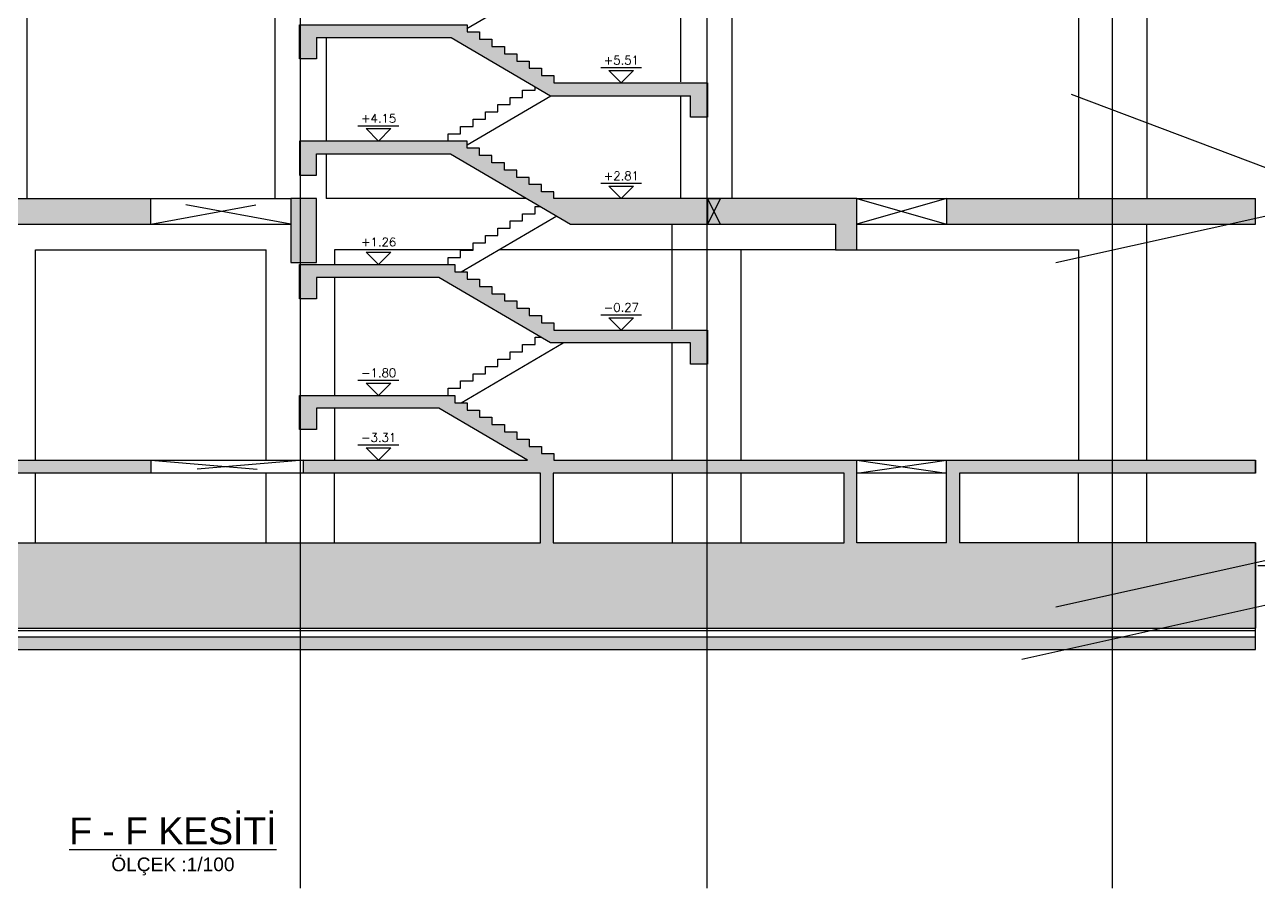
# Model space of a CAD drawing. Header units: millimetres. Extents: x 400392 to 401301, y 4543945 to 4544121.
# Drawn here: x 401037.6 to 401066.46, y 4543953.14 to 4543973.33 of the extents above; entities that cross this region are included whole.
import ezdxf
from ezdxf.enums import TextEntityAlignment as Align

# ---------------------------------------------------------------- set-up
doc = ezdxf.new("R2010")
doc.units = ezdxf.units.MM
for name, pattern in [('AKS', [3, 2.5, -0.25, 0, -0.25]), ('CIZGI', [0.4, 0.25, -0.15]), ('CONTINU', [0]), ('HIDDEN', [0.375, 0.25, -0.125])]:
    doc.linetypes.add(name, pattern=pattern)
for name, color, linetype in [('aks prota', 2, 'AKS'), ('görünüş prota', 4, 'Continuous'), ('kesik prota', 2, 'CIZGI'), ('kesit prota', 1, 'Continuous'), ('kesit tarama prota', 252, 'Continuous'), ('kot prota', 4, 'Continuous'), ('merdiven prota', 2, 'Continuous'), ('not çizgisi prota', 4, 'Continuous'), ('PRT-CST-rc_level', 6, 'Continuous'), ('PRT-CST-rc_levermark', 4, 'Continuous'), ('st_s_ölçü', 4, 'Continuous'), ('t35 prota', 3, 'Continuous'), ('tplan prota', 7, 'Continuous'), ('ölçü prota', 4, 'Continuous')]:
    doc.layers.add(name, color=color, linetype=linetype)
doc.styles.add('Arial', font='Arial.ttf')
doc.styles.add('OLCU', font='romanstw.shx')
doc.dimstyles.new('1-50', dxfattribs={"dimtxt": 10, "dimasz": 4, "dimexe": 4, "dimexo": 8, "dimgap": 4, "dimtad": 1, "dimdec": 1, "dimrnd": 0.05, "dimzin": 9, "dimdsep": 46, "dimtxsty": 'OLCU', "dimblk1": 'OBLIQUE', "dimblk2": 'OBLIQUE', "dimsah": 1, "dimcen": 2, "dimdle": 4, "dimclrd": 4, "dimclre": 4, "dimclrt": 3, "dimadec": 1, "dimazin": 0, "dimtfac": 1, "dimtdec": 1, "dimtix": 1, "dimtmove": 2, "dimatfit": 3, "dimldrblk": 'OBLIQUE', "dimfxl": 1, "dimtvp": 1, "dimtolj": 1, "dimtzin": 1, "dimarcsym": 0})

# ---------------------------------------------------------------- blocks, each defined once
blk = doc.blocks.new('KOTK5')
at = {"layer": 'PRT-CST-rc_levermark'}
blk.add_line((217, 160), (-213, 160), dxfattribs=at)
blk.add_lwpolyline([(130, 130), (-130, 130), (0, 0)], close=True, dxfattribs=at)
at = {"layer": 'PRT-CST-rc_level', "style": 'OLCU'}
blk.add_attdef('000.00', text='', height=90, dxfattribs=at).set_placement((0, 193), align=Align.CENTER)
blk = doc.blocks.new('_Oblique')
at = {"layer": 'st_s_ölçü', "lineweight": -2}
blk.add_line((-0.5, -0.5), (0.5, 0.5), dxfattribs=at)

msp = doc.modelspace()

# ---------------------------------------------------------------- hatches: boundary and pattern name
at = {"layer": 'kesit tarama prota'}
h = msp.add_hatch(color=256, dxfattribs=at)
h.dxf.hatch_style = 1
h.paths.add_polyline_path([(401066.39645, 4543961.21544), (401059.46849, 4543961.21543), (401059.46849, 4543962.84543), (401066.39645, 4543962.84543), (401066.39645, 4543963.14543), (401059.16849, 4543963.14543), (401059.16849, 4543961.21543), (401057.06849, 4543961.21543), (401057.06849, 4543963.14543), (401049.98277, 4543963.14543), (401049.98277, 4543963.29843), (401049.69277, 4543963.29843), (401049.69277, 4543963.46843), (401049.40277, 4543963.46843), (401049.40277, 4543963.63843), (401049.11277, 4543963.63843), (401049.11277, 4543963.80843), (401048.82277, 4543963.80843), (401048.82277, 4543963.97843), (401048.53277, 4543963.97843), (401048.53277, 4543964.14843), (401048.24277, 4543964.14843), (401048.24277, 4543964.31843), (401047.95277, 4543964.31843), (401047.95277, 4543964.48843), (401047.66277, 4543964.48843), (401047.66277, 4543964.65843), (401044.02727, 4543964.65843), (401044.02727, 4543963.85927), (401044.42728, 4543963.85927), (401044.42727, 4543964.35843), (401047.29132, 4543964.35843), (401049.36056, 4543963.14543), (401044.12727, 4543963.14543), (401044.12727, 4543962.84543), (401049.66664, 4543962.84543), (401049.66664, 4543961.21543), (401028.4685, 4543961.21543), (401028.4685, 4543962.84543), (401040.55222, 4543962.84543), (401040.55222, 4543963.14543), (401024.80224, 4543963.14543), (401024.80224, 4543968.66543), (401040.55222, 4543968.66543), (401040.55222, 4543969.26543), (401024.80224, 4543969.26543), (401024.80224, 4543974.12543), (401040.55224, 4543974.12543), (401040.55224, 4543974.72543), (401024.30224, 4543974.72543), (401024.30224, 4543983.55543), (401040.55224, 4543983.55543), (401040.55224, 4543984.05543), (401024.30224, 4543984.05543), (401024.30224, 4543989.51543), (401030.95224, 4543989.51543), (401030.95224, 4543990.01543), (401040.55224, 4543990.01543), (401040.55224, 4543990.51543), (401030.45224, 4543990.51543), (401030.45224, 4543990.01543), (401024.30224, 4543990.01543), (401024.30224, 4543996.61543), (401061.05162, 4543996.61543), (401061.05162, 4543996.31543), (401065.05162, 4543996.31543), (401065.05162, 4543996.61543), (401066.39088, 4543996.61543), (401066.39088, 4543997.81543), (401022.80224, 4543997.81543), (401022.80224, 4543959.21542), (401023.7185, 4543959.21542), (401024.8185, 4543957.01543), (401031.8185, 4543957.01543), (401032.9185, 4543959.21543), (401066.39645, 4543959.21544)])
h.paths.add_polyline_path([(401049.96664, 4543961.21543), (401049.96664, 4543962.84543), (401056.76849, 4543962.84543), (401056.76849, 4543961.21543)], flags=16)
h.paths.add_polyline_path([(401029.8185, 4543959.01543), (401028.4685, 4543959.01543), (401028.4685, 4543961.01543), (401029.8185, 4543961.01543)], flags=16)
h.paths.add_polyline_path([(401028.1685, 4543959.01543), (401026.8185, 4543959.01543), (401026.8185, 4543961.01543), (401028.1685, 4543961.01543)], flags=16)
h.paths.add_polyline_path([(401028.1685, 4543961.21543), (401024.80224, 4543961.21543), (401024.80224, 4543962.84543), (401028.1685, 4543962.84543)], flags=16)
h = msp.add_hatch(color=256, dxfattribs=at)
h.dxf.hatch_style = 1
h.paths.add_polyline_path([(401053.57732, 4543971.96843), (401049.98279, 4543971.96843), (401049.98279, 4543972.13843), (401049.69279, 4543972.13843), (401049.69279, 4543972.30843), (401049.40279, 4543972.30843), (401049.40279, 4543972.47843), (401049.11279, 4543972.47843), (401049.11279, 4543972.64843), (401048.82279, 4543972.64843), (401048.82279, 4543972.81843), (401048.53279, 4543972.81843), (401048.53279, 4543972.98843), (401048.24279, 4543972.98843), (401048.24279, 4543973.15843), (401047.95279, 4543973.15843), (401047.95279, 4543973.32843), (401044.02727, 4543973.32843), (401044.02727, 4543972.52927), (401044.42727, 4543972.52927), (401044.42727, 4543973.02843), (401047.58134, 4543973.02843), (401049.90134, 4543971.66843), (401053.17732, 4543971.66843), (401053.17732, 4543971.16927), (401053.57732, 4543971.16927)])
h = msp.add_hatch(color=256, dxfattribs=at)
h.dxf.hatch_style = 1
h.paths.add_polyline_path([(401057.0685, 4543969.26543), (401049.98279, 4543969.26543), (401049.98279, 4543969.41843), (401049.69279, 4543969.41843), (401049.69279, 4543969.58843), (401049.40279, 4543969.58843), (401049.40279, 4543969.75843), (401049.11279, 4543969.75843), (401049.11279, 4543969.92843), (401048.82279, 4543969.92843), (401048.82279, 4543970.09843), (401048.53279, 4543970.09843), (401048.53279, 4543970.26843), (401048.24279, 4543970.26843), (401048.24279, 4543970.43843), (401047.95279, 4543970.43843), (401047.95279, 4543970.60843), (401044.02727, 4543970.60843), (401044.02727, 4543969.80927), (401044.42727, 4543969.80927), (401044.42727, 4543970.30843), (401047.56505, 4543970.30843), (401050.36782, 4543968.66543), (401056.56851, 4543968.66543), (401056.56851, 4543968.06543), (401057.06851, 4543968.06543)])
h = msp.add_hatch(color=256, dxfattribs=at)
h.dxf.hatch_style = 1
h.paths.add_polyline_path([(401044.42727, 4543969.26543), (401043.82727, 4543969.26543), (401043.82727, 4543967.76543), (401044.42727, 4543967.76543)])
h = msp.add_hatch(color=256, dxfattribs=at)
h.dxf.hatch_style = 1
h.paths.add_polyline_path([(401066.39644, 4543969.26543), (401059.16848, 4543969.26543), (401059.16848, 4543968.66543), (401066.39644, 4543968.66543)])
h = msp.add_hatch(color=256, dxfattribs=at)
h.dxf.hatch_style = 1
h.paths.add_polyline_path([(401053.57733, 4543966.18843), (401049.98277, 4543966.18843), (401049.98277, 4543966.35843), (401049.69277, 4543966.35843), (401049.69277, 4543966.52843), (401049.40277, 4543966.52843), (401049.40277, 4543966.69843), (401049.11277, 4543966.69843), (401049.11277, 4543966.86843), (401048.82277, 4543966.86843), (401048.82277, 4543967.03843), (401048.53277, 4543967.03843), (401048.53277, 4543967.20843), (401048.24277, 4543967.20843), (401048.24277, 4543967.37843), (401047.95277, 4543967.37843), (401047.95277, 4543967.54843), (401047.66277, 4543967.54843), (401047.66277, 4543967.71843), (401044.02727, 4543967.71843), (401044.02727, 4543966.91927), (401044.42727, 4543966.91927), (401044.42727, 4543967.41843), (401047.29132, 4543967.41843), (401049.90132, 4543965.88843), (401053.17732, 4543965.88843), (401053.17732, 4543965.38927), (401053.57733, 4543965.38927)])
h = msp.add_hatch(dxfattribs=at)
h.set_pattern_fill('AR-CONC', color=253, scale=0.001, angle=0.000014)
h.set_pattern_definition([(50.000014, (400999.90269, 4543653.02364), (0.18218467, -0.01593904), [0.01905, -0.20955]), (355.000014, (400999.9027, 4543653.02364), (-0.03524347, 0.19105684), [0.01524, -0.16764058]), (100.45146, (400999.91787, 4543653.02231), (0.1469412, 0.17511779), [0.01619001, -0.17809024]), (46.18421, (400999.9027, 4543653.07444), (0.27107905, -0.04204226), [0.028575, -0.314325]), (96.63557, (400999.92528, 4543653.07094), (0.23740407, 0.24742618), [0.02428502, -0.2671356]), (351.18417, (400999.9027, 4543653.07444), (0.23740407, 0.24742618), [0.02285997, -0.25145973]), (21.000014, (400999.92809, 4543653.06174), (0.151614416, -0.10226516), [0.01905, -0.20955]), (326.000014, (400999.9281, 4543653.06174), (0.06180198, 0.18418798), [0.01524, -0.16764]), (71.45146, (400999.94073, 4543653.05322), (0.2134164, 0.08192282), [0.01619001, -0.17808994]), (37.500014, (400999.90269, 4543653.02364), (0.003088583, 0.08455504), [0, -0.165608, 0, -0.17018, 0, -0.168275]), (7.500014, (400999.90269, 4543653.02364), (0.066819638, 0.10018059), [0, -0.097028, 0, -0.161798, 0, -0.064135]), (327.500014, (400999.84605, 4543653.02364), (0.135590597, -0.005728711), [0, -0.0635, 0, -0.19812, 0, -0.26289]), (317.500014, (400999.82065, 4543653.02364), (0.148129175, 0.025426527), [0, -0.08255, 0, -0.131572, 0, -0.18669])])
h.paths.add_polyline_path([(401033.04211, 4543959.01543), (401031.94211, 4543956.81543), (401024.69489, 4543956.81543), (401023.59489, 4543959.01542), (401022.00228, 4543959.01542), (401022.00228, 4543958.71542), (401023.40948, 4543958.71542), (401024.50948, 4543956.51543), (401032.12752, 4543956.51543), (401033.22752, 4543958.71543), (401066.39645, 4543958.71544), (401066.39645, 4543959.01544)])

# ---------------------------------------------------------------- linework, layer by layer
at = {"layer": 'aks prota', "ltscale": 10}
for p, q in [((401044.05224, 4543953.1352), (401044.05224, 4544003.91711)), ((401053.5685, 4543953.1352), (401053.5685, 4544003.91711)), ((401063.05224, 4543953.1352), (401063.05224, 4544003.91711))]:
    msp.add_line(p, q, dxfattribs=at)
at = {"layer": 'görünüş prota', "color": 4}
for p, q in [((401043.45222, 4543974.22543), (401043.45222, 4543969.26543)), ((401037.65222, 4543974.12543), (401037.65222, 4543969.26543)), ((401052.95222, 4543971.98927), (401052.95222, 4543973.72543)), ((401054.15222, 4543969.26543), (401054.15222, 4543973.72543)), ((401062.25222, 4543973.72543), (401062.25222, 4543969.26543)), ((401063.85222, 4543973.72543), (401063.85222, 4543969.26543)), ((401044.65222, 4543973.02843), (401044.65222, 4543970.60843)), ((401052.95222, 4543969.26543), (401052.95222, 4543971.66843)), ((401044.65222, 4543970.30843), (401044.65222, 4543969.26543)), ((401040.55222, 4543969.26543), (401043.82727, 4543969.26543)), ((401040.55222, 4543968.66543), (401043.82727, 4543968.66543)), ((401052.75222, 4543966.20927), (401052.75222, 4543968.66543)), ((401063.85222, 4543963.14543), (401063.85222, 4543968.66543)), ((401037.85222, 4543963.14543), (401037.85222, 4543968.06543)), ((401043.25222, 4543963.14543), (401043.25222, 4543968.06543)), ((401052.75222, 4543963.14543), (401052.75222, 4543965.88843)), ((401037.85222, 4543961.21543), (401037.85222, 4543962.84543)), ((401043.25222, 4543961.21543), (401043.25222, 4543962.84543)), ((401044.85222, 4543961.21543), (401044.85222, 4543962.84543)), ((401052.75222, 4543962.84543), (401052.75222, 4543961.21543)), ((401054.35222, 4543962.84543), (401054.35222, 4543961.21543)), ((401062.25222, 4543961.21543), (401062.25222, 4543962.84543)), ((401063.85222, 4543961.21543), (401063.85222, 4543962.84543))]:
    msp.add_line(p, q, dxfattribs=at)
for points in [[(401047.94762, 4543973.23725), (401049.90379, 4543974.38397)], [(401047.50995, 4543970.60843), (401047.50995, 4543970.77843), (401047.79995, 4543970.77843), (401047.79995, 4543970.94843), (401048.08995, 4543970.94843), (401048.08995, 4543971.11843), (401048.37995, 4543971.11843), (401048.37995, 4543971.28843), (401048.66995, 4543971.28843), (401048.66995, 4543971.45843), (401048.95995, 4543971.45843), (401048.95995, 4543971.62843), (401049.24995, 4543971.62843), (401049.24995, 4543971.79843), (401049.53995, 4543971.79843), (401049.53995, 4543971.87725)], [(401047.956, 4543970.52216), (401049.9114, 4543971.66843)], [(401057.06851, 4543969.26543), (401059.16848, 4543969.26543)], [(401047.51, 4543967.71843), (401047.51, 4543967.88843), (401047.8, 4543967.88843), (401047.8, 4543968.05843), (401048.09, 4543968.05843), (401048.09, 4543968.22843), (401048.38, 4543968.22843), (401048.38, 4543968.39843), (401048.67, 4543968.39843), (401048.67, 4543968.56843), (401048.96, 4543968.56843), (401048.96, 4543968.73843), (401049.25, 4543968.73843), (401049.25, 4543968.90843), (401049.54, 4543968.90843), (401049.54, 4543969.07843), (401049.67441, 4543969.07843)], [(401047.81321, 4543967.54843), (401050.04881, 4543968.85895)], [(401057.06851, 4543968.66543), (401059.16848, 4543968.66543)], [(401037.85222, 4543968.06543), (401043.25222, 4543968.06543)], [(401044.85222, 4543968.06543), (401044.85222, 4543968.06543), (401044.85222, 4543967.71843)], [(401056.56851, 4543968.06543), (401054.35222, 4543968.06543), (401054.35222, 4543963.14543)], [(401057.06851, 4543968.06543), (401062.25222, 4543968.06543), (401062.25222, 4543963.14543)], [(401044.85222, 4543967.41843), (401044.85222, 4543964.65843)], [(401047.51, 4543964.65843), (401047.51, 4543964.82843), (401047.8, 4543964.82843), (401047.8, 4543964.99843), (401048.09, 4543964.99843), (401048.09, 4543965.16843), (401048.38, 4543965.16843), (401048.38, 4543965.33843), (401048.67, 4543965.33843), (401048.67, 4543965.50843), (401048.96, 4543965.50843), (401048.96, 4543965.67843), (401049.25, 4543965.67843), (401049.25, 4543965.84843), (401049.54, 4543965.84843), (401049.54, 4543966.01843), (401049.67439, 4543966.01843)], [(401047.81321, 4543964.48843), (401050.20145, 4543965.88843)], [(401044.85222, 4543964.35843), (401044.85222, 4543963.14543)], [(401040.55222, 4543963.14543), (401044.12727, 4543963.14543)], [(401057.06849, 4543963.14543), (401059.16849, 4543963.14543)], [(401044.12727, 4543962.84543), (401040.55222, 4543962.84543)], [(401059.16849, 4543962.84543), (401057.06849, 4543962.84543)]]:
    msp.add_lwpolyline(points, dxfattribs=at)
at = {"layer": 'görünüş prota'}
for points in [[(401022.00228, 4543959.16542), (401023.6876, 4543959.16542), (401024.7876, 4543956.96543), (401031.8494, 4543956.96543), (401032.9494, 4543959.16543), (401066.39645, 4543959.16544)], [(401022.00228, 4543959.01542), (401023.59489, 4543959.01542), (401024.69489, 4543956.81543), (401031.94211, 4543956.81543), (401033.04211, 4543959.01543), (401066.39645, 4543959.01544)], [(401066.39645, 4543958.71544), (401066.39645, 4543959.01544)], [(401022.00228, 4543958.71542), (401023.40948, 4543958.71542), (401024.50948, 4543956.51543), (401032.12752, 4543956.51543), (401033.22752, 4543958.71543), (401066.39645, 4543958.71544)]]:
    msp.add_lwpolyline(points, dxfattribs=at)
at = {"layer": 'kesik prota', "ltscale": 10}
for p, q in [((401066.39644, 4543968.66543), (401066.39644, 4543969.26543)), ((401066.39645, 4543962.84543), (401066.39645, 4543963.14543)), ((401066.39645, 4543958.71544), (401066.39645, 4543961.21544))]:
    msp.add_line(p, q, dxfattribs=at)
at = {"layer": 'kesit prota', "color": 1}
for p, q in [((401024.80224, 4543969.26543), (401040.55222, 4543969.26543)), ((401040.55222, 4543968.66543), (401040.55222, 4543969.26543)), ((401059.16848, 4543969.26543), (401066.39644, 4543969.26543)), ((401059.16848, 4543969.26543), (401059.16848, 4543968.66543)), ((401024.80224, 4543968.66543), (401040.55222, 4543968.66543)), ((401059.16848, 4543968.66543), (401066.39644, 4543968.66543)), ((401057.06849, 4543961.21543), (401057.06849, 4543963.14543)), ((401059.16849, 4543963.14543), (401066.39645, 4543963.14543)), ((401059.16849, 4543961.21543), (401059.16849, 4543963.14543)), ((401059.16849, 4543961.21543), (401057.06849, 4543961.21543)), ((401066.39645, 4543961.21544), (401059.46849, 4543961.21543))]:
    msp.add_line(p, q, dxfattribs=at)
for points in [[(401022.80224, 4543997.81543), (401022.80224, 4543959.21542), (401023.7185, 4543959.21542), (401024.8185, 4543957.01543), (401031.8185, 4543957.01543), (401032.9185, 4543959.21543), (401066.39645, 4543959.21544)], [(401044.42727, 4543973.02843), (401044.42727, 4543972.52927), (401044.02727, 4543972.52927), (401044.02727, 4543973.32843), (401047.95279, 4543973.32843), (401047.95279, 4543973.15843), (401048.24279, 4543973.15843), (401048.24279, 4543972.98843), (401048.53279, 4543972.98843), (401048.53279, 4543972.81843), (401048.82279, 4543972.81843), (401048.82279, 4543972.64843), (401049.11279, 4543972.64843), (401049.11279, 4543972.47843), (401049.40279, 4543972.47843), (401049.40279, 4543972.30843), (401049.69279, 4543972.30843), (401049.69279, 4543972.13843), (401049.98279, 4543972.13843), (401049.98279, 4543971.96843), (401053.57732, 4543971.96843), (401053.57732, 4543971.16927), (401053.17732, 4543971.16927), (401053.17732, 4543971.66843)], [(401044.42727, 4543973.02843), (401047.58134, 4543973.02843), (401049.90134, 4543971.66843), (401053.17732, 4543971.66843)], [(401044.42727, 4543970.30843), (401047.56505, 4543970.30843), (401050.36782, 4543968.66543), (401056.56851, 4543968.66543), (401056.56851, 4543968.06543), (401057.06851, 4543968.06543), (401057.0685, 4543969.26543), (401049.98279, 4543969.26543), (401049.98279, 4543969.41843), (401049.69279, 4543969.41843), (401049.69279, 4543969.58843), (401049.40279, 4543969.58843), (401049.40279, 4543969.75843), (401049.11279, 4543969.75843), (401049.11279, 4543969.92843), (401048.82279, 4543969.92843), (401048.82279, 4543970.09843), (401048.53279, 4543970.09843), (401048.53279, 4543970.26843), (401048.24279, 4543970.26843), (401048.24279, 4543970.43843), (401047.95279, 4543970.43843), (401047.95279, 4543970.60843), (401044.02727, 4543970.60843), (401044.02727, 4543969.80927), (401044.42727, 4543969.80927), (401044.42727, 4543970.30843)], [(401052.95222, 4543969.26543), (401052.95224, 4543969.26543)], [(401028.4685, 4543961.21543), (401049.66664, 4543961.21543), (401049.66664, 4543962.84543), (401044.12727, 4543962.84543), (401044.12727, 4543963.14543), (401049.36056, 4543963.14543), (401047.29132, 4543964.35843), (401044.42727, 4543964.35843), (401044.42728, 4543963.85927), (401044.02727, 4543963.85927), (401044.02727, 4543964.65843), (401047.66277, 4543964.65843), (401047.66277, 4543964.48843), (401047.95277, 4543964.48843), (401047.95277, 4543964.31843), (401048.24277, 4543964.31843), (401048.24277, 4543964.14843), (401048.53277, 4543964.14843), (401048.53277, 4543963.97843), (401048.82277, 4543963.97843), (401048.82277, 4543963.80843), (401049.11277, 4543963.80843), (401049.11277, 4543963.63843), (401049.40277, 4543963.63843), (401049.40277, 4543963.46843), (401049.69277, 4543963.46843), (401049.69277, 4543963.29843), (401049.98277, 4543963.29843), (401049.98277, 4543963.14543), (401057.06849, 4543963.14543)], [(401024.80224, 4543963.14543), (401040.55222, 4543963.14543), (401040.55222, 4543962.84543), (401028.4685, 4543962.84543), (401028.4685, 4543961.21543)], [(401056.76849, 4543961.21543), (401056.76849, 4543962.84543), (401049.96664, 4543962.84543), (401049.96664, 4543961.21543), (401056.76849, 4543961.21543)], [(401066.39645, 4543962.84543), (401059.46849, 4543962.84543), (401059.46849, 4543961.21543)]]:
    msp.add_lwpolyline(points, dxfattribs=at)
for points in [[(401044.42727, 4543967.76543), (401044.42727, 4543969.26543), (401043.82727, 4543969.26543), (401043.82727, 4543967.76543), (401044.42727, 4543967.76543)], [(401049.90132, 4543965.88843), (401047.29132, 4543967.41843), (401044.42727, 4543967.41843), (401044.42727, 4543966.91927), (401044.02727, 4543966.91927), (401044.02727, 4543967.71843), (401047.66277, 4543967.71843), (401047.66277, 4543967.54843), (401047.95277, 4543967.54843), (401047.95277, 4543967.37843), (401048.24277, 4543967.37843), (401048.24277, 4543967.20843), (401048.53277, 4543967.20843), (401048.53277, 4543967.03843), (401048.82277, 4543967.03843), (401048.82277, 4543966.86843), (401049.11277, 4543966.86843), (401049.11277, 4543966.69843), (401049.40277, 4543966.69843), (401049.40277, 4543966.52843), (401049.69277, 4543966.52843), (401049.69277, 4543966.35843), (401049.98277, 4543966.35843), (401049.98277, 4543966.18843), (401053.57733, 4543966.18843), (401053.57733, 4543965.38927), (401053.17732, 4543965.38927), (401053.17732, 4543965.88843)]]:
    msp.add_lwpolyline(points, close=True, dxfattribs=at)
at = {"layer": 'kesit prota'}
msp.add_lwpolyline([(401066.39645, 4543961.21544), (401066.39645, 4543959.21544)], dxfattribs=at)
at = {"layer": 'kesit tarama prota'}
msp.add_lwpolyline([(401066.39645, 4543963.14543), (401066.39645, 4543962.84543)], dxfattribs=at)
at = {"layer": 'merdiven prota', "linetype": 'HIDDEN', "ltscale": 10}
for points in [[(401040.55222, 4543968.66543), (401043.82727, 4543969.26543)], [(401043.82727, 4543968.66543), (401040.55222, 4543969.26543)], [(401053.57824, 4543969.26543), (401053.87824, 4543969.26543), (401053.57824, 4543968.66543), (401053.87824, 4543968.66543), (401053.57824, 4543969.26543), (401053.57824, 4543968.66543)], [(401057.06851, 4543969.26543), (401059.16848, 4543968.66543)], [(401059.16848, 4543969.26543), (401057.06851, 4543968.66543)], [(401040.55222, 4543963.14543), (401044.12727, 4543962.84543)], [(401044.12727, 4543963.14543), (401040.55222, 4543962.84543)], [(401057.06849, 4543963.14543), (401059.16849, 4543962.84543)], [(401057.06849, 4543962.84543), (401059.16849, 4543963.14543)]]:
    msp.add_lwpolyline(points, dxfattribs=at)
at = {"layer": 'ölçü prota'}
for points in [[(401049.34429, 4543969.26543), (401044.65222, 4543969.26543)], [(401048.09, 4543968.06543), (401044.85222, 4543968.06543)], [(401054.35222, 4543968.06543), (401048.69515, 4543968.06543)]]:
    msp.add_lwpolyline(points, dxfattribs=at)

# ---------------------------------------------------------------- block references
at = {"layer": 'kot prota', "linetype": 'CONTINU', "ltscale": 0.1}
ref = msp.add_blockref('KOTK5', (401051.55812, 4543971.96843), dxfattribs=dict(at, xscale=-0.002222222222222221, yscale=0.002222222222222221, zscale=0.002222222222222222, rotation=1.399620875197627e-05))
ref.add_attrib('000.00', '+5.51', dxfattribs={"layer": 'PRT-CST-rc_level', "height": 0.2, "rotation": 0.000014, "style": 'OLCU'}).set_placement((401051.55812, 4543972.39763), align=Align.CENTER)
ref = msp.add_blockref('KOTK5', (401045.88142, 4543970.60843), dxfattribs=dict(at, xscale=-0.002222222222222221, yscale=0.002222222222222221, zscale=0.002222222222222222, rotation=1.399620875197627e-05))
ref.add_attrib('000.00', '+4.15', dxfattribs={"layer": 'PRT-CST-rc_level', "height": 0.2, "rotation": 0.000014, "style": 'OLCU'}).set_placement((401045.88142, 4543971.03763), align=Align.CENTER)
ref = msp.add_blockref('KOTK5', (401051.55812, 4543969.26543), dxfattribs=dict(at, xscale=-0.002222222222222221, yscale=0.002222222222222221, zscale=0.002222222222222222, rotation=1.399620875197627e-05))
ref.add_attrib('000.00', '+2.81', dxfattribs={"layer": 'PRT-CST-rc_level', "height": 0.2, "rotation": 0.000014, "style": 'OLCU'}).set_placement((401051.55812, 4543969.69462), align=Align.CENTER)
ref = msp.add_blockref('KOTK5', (401045.88142, 4543967.71843), dxfattribs=dict(at, xscale=-0.002222222222222221, yscale=0.002222222222222221, zscale=0.002222222222222222, rotation=1.399620875197627e-05))
ref.add_attrib('000.00', '+1.26', dxfattribs={"layer": 'PRT-CST-rc_level', "height": 0.2, "rotation": 0.000014, "style": 'OLCU'}).set_placement((401045.88142, 4543968.14763), align=Align.CENTER)
ref = msp.add_blockref('KOTK5', (401051.55812, 4543966.18843), dxfattribs=dict(at, xscale=-0.002222222222222221, yscale=0.002222222222222221, zscale=0.002222222222222222, rotation=1.399620875197627e-05))
ref.add_attrib('000.00', '-0.27', dxfattribs={"layer": 'PRT-CST-rc_level', "height": 0.2, "rotation": 0.000014, "style": 'OLCU'}).set_placement((401051.55812, 4543966.61763), align=Align.CENTER)
ref = msp.add_blockref('KOTK5', (401045.88142, 4543964.65843), dxfattribs=dict(at, xscale=-0.002222222222222221, yscale=0.002222222222222221, zscale=0.002222222222222222, rotation=1.399620875197627e-05))
ref.add_attrib('000.00', '-1.80', dxfattribs={"layer": 'PRT-CST-rc_level', "height": 0.2, "rotation": 0.000014, "style": 'OLCU'}).set_placement((401045.88142, 4543965.08763), align=Align.CENTER)
ref = msp.add_blockref('KOTK5', (401045.88142, 4543963.14543), dxfattribs=dict(at, xscale=-0.002222222222222221, yscale=0.002222222222222221, zscale=0.002222222222222222, rotation=1.399620875197627e-05))
ref.add_attrib('000.00', '-3.31', dxfattribs={"layer": 'PRT-CST-rc_level', "height": 0.2, "rotation": 0.000014, "style": 'OLCU'}).set_placement((401045.88142, 4543963.57462), align=Align.CENTER)

# ---------------------------------------------------------------- texts
at = {"layer": 't35 prota', "style": 'Arial'}
msp.add_text('ÖLÇEK :1/100', height=0.32, rotation=0.011809, dxfattribs=at).set_placement((401041.06957, 4543953.68097), align=Align.MIDDLE)
at = {"layer": 'tplan prota', "style": 'Arial'}
msp.add_text('%%UF - F KESİTİ', height=0.625, rotation=0.011809, dxfattribs=at).set_placement((401041.06939, 4543954.55597), align=Align.MIDDLE)

# ---------------------------------------------------------------- leaders
at = {"layer": 'not çizgisi prota'}
for points in [[(401070.02083, 4543968.70699), (401069.45667, 4543969.95692), (401068.01829, 4543969.95692)], [(401070.00815, 4543969.606), (401069.45667, 4543969.95692), (401068.00629, 4543969.95692)], [(401070.00815, 4543961.556), (401069.45667, 4543961.90692), (401068.00629, 4543961.90692)], [(401069.21241, 4543960.33528), (401068.66093, 4543960.6862), (401066.44734, 4543960.674)]]:
    msp.add_leader(points, dimstyle='1-50', override={"dimasz": 12, "dimgap": 4, "dimtad": 0}, dxfattribs=at)

doc.saveas('drawing.dxf')
